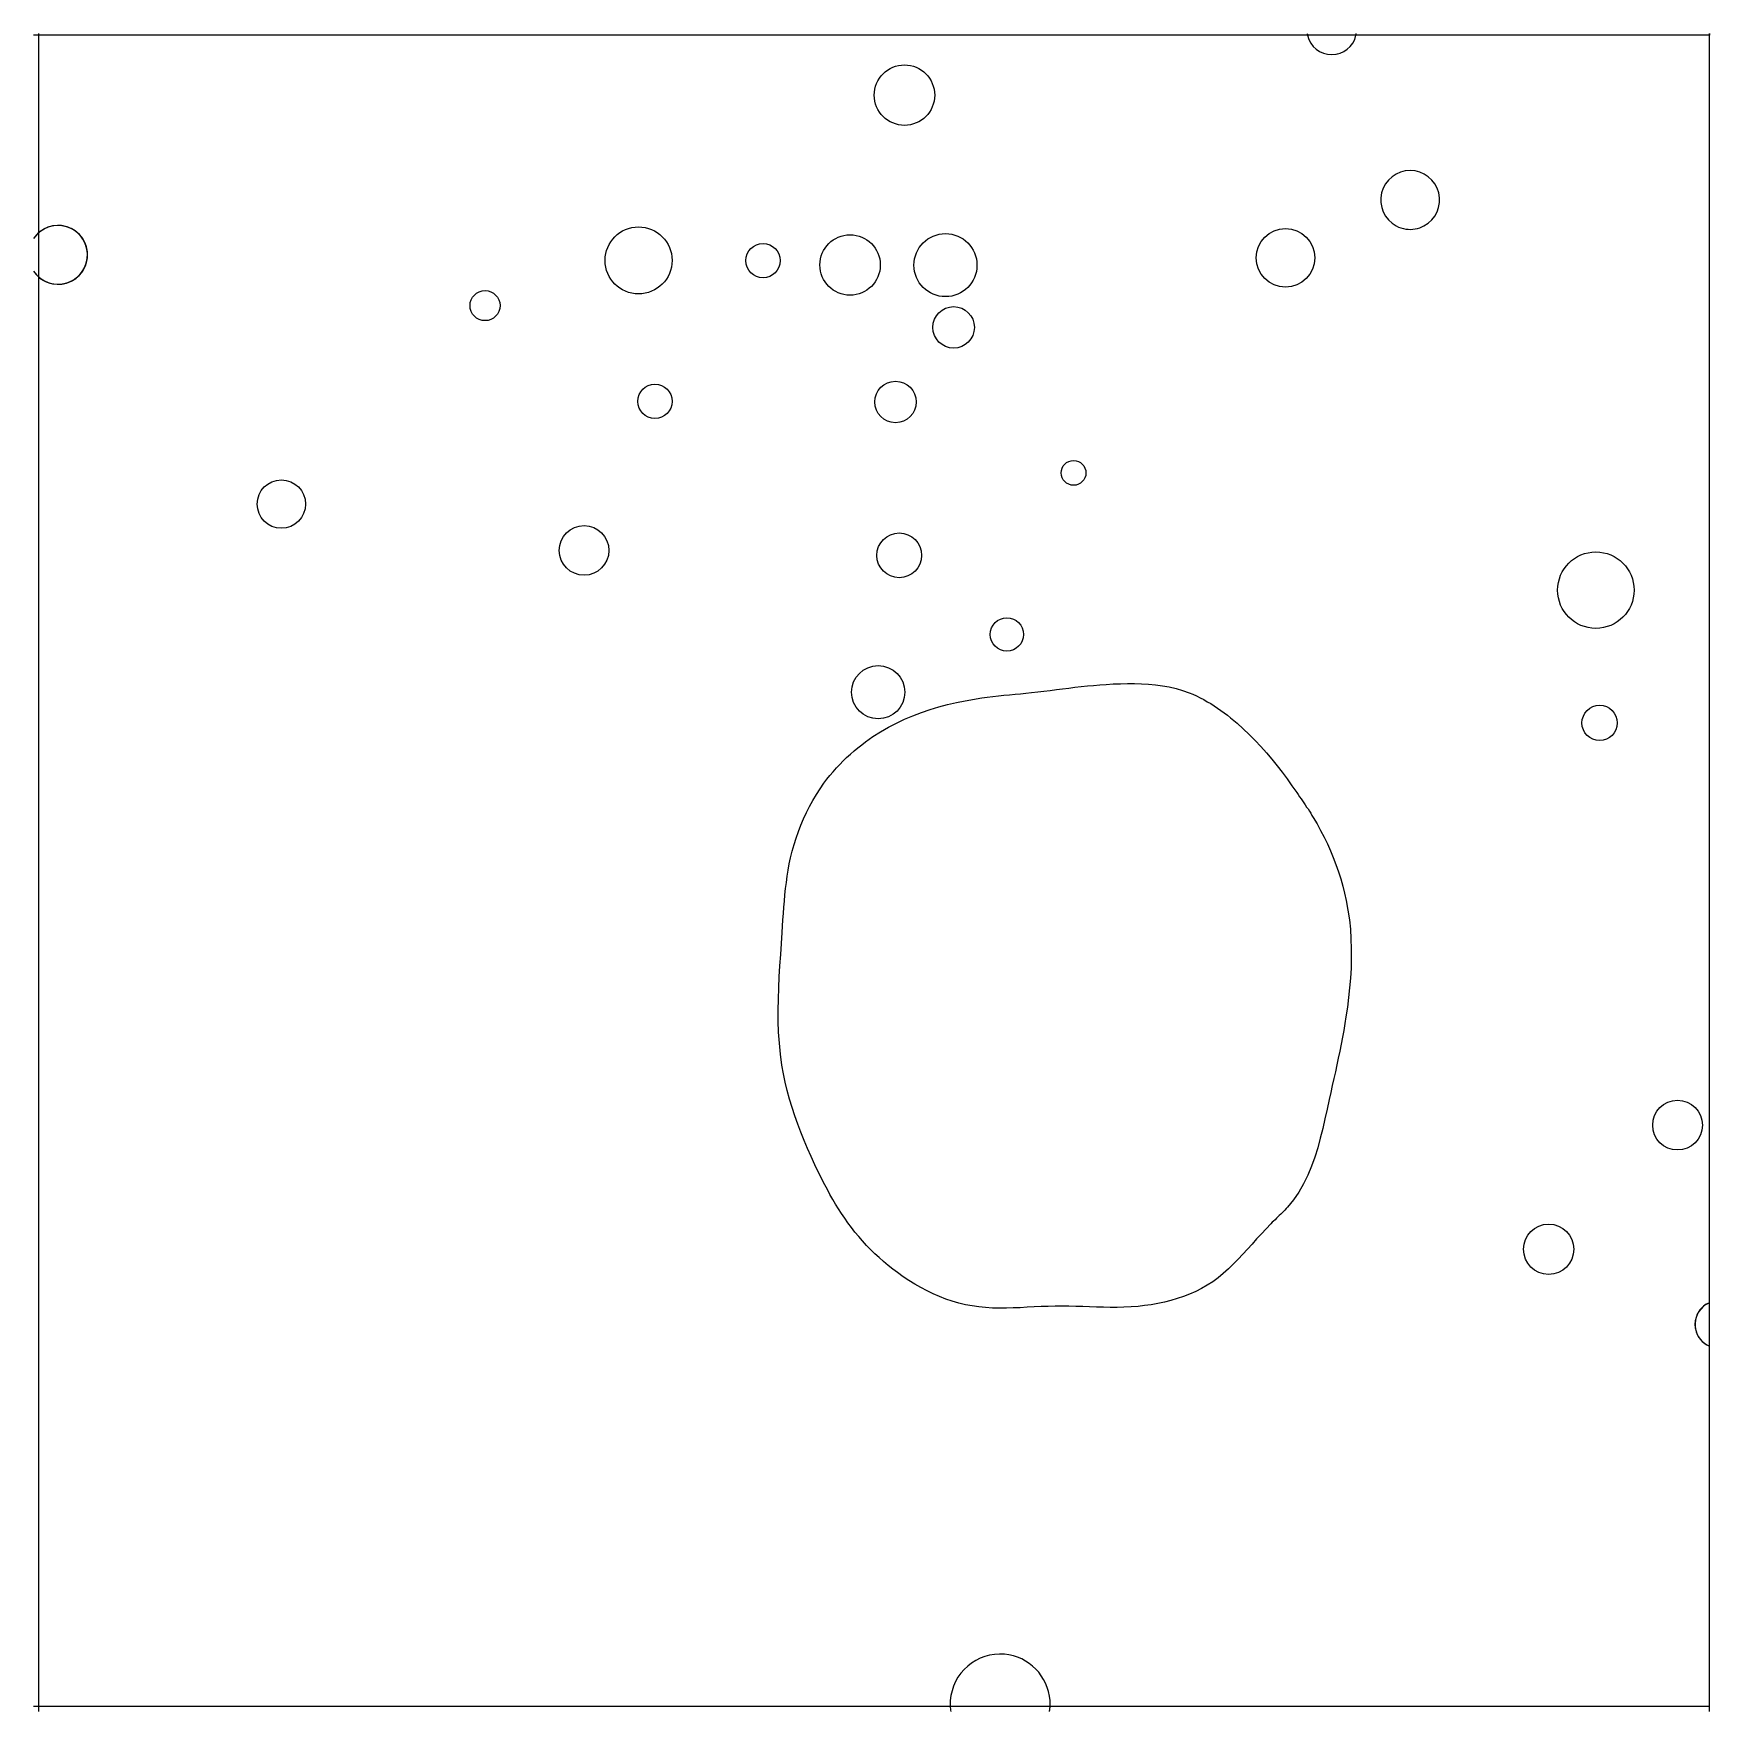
# Model space of a CAD drawing. Extents: x 2.05 to 3.08, y 0.54 to 1.57.
import ezdxf

# ---------------------------------------------------------------- set-up
doc = ezdxf.new("R2010")
doc.units = 0
for name, color, linetype in [('LAYER1', 7, 'CONTINUOUS'), ('LAYER10', 1, 'CONTINUOUS'), ('LAYER12', 5, 'CONTINUOUS')]:
    doc.layers.add(name, color=color, linetype=linetype)

msp = doc.modelspace()

# ---------------------------------------------------------------- linework, layer by layer
at = {"layer": 'LAYER1', "color": 7, "linetype": 'CONTINUOUS'}
for centre, radius in [((2.5824, 1.529), 0.0185), ((2.4196, 1.4278), 0.0205), ((2.5491, 1.425), 0.0185), ((2.6075, 1.4249), 0.0193), ((2.8157, 1.4294), 0.0179), ((2.4958, 1.4277), 0.0105), ((2.3256, 1.4001), 0.0092), ((2.6125, 1.3868), 0.0127), ((2.4296, 1.3415), 0.0105), ((2.5769, 1.3411), 0.0127), ((2.6859, 1.2977), 0.0076), ((2.2009, 1.2786), 0.0148), ((2.3862, 1.2502), 0.0152), ((2.5792, 1.2472), 0.0137), ((3.0057, 1.2259), 0.0234), ((2.6451, 1.1988), 0.0102), ((2.5663, 1.1634), 0.0163), ((3.008, 1.1446), 0.0108), ((3.0557, 0.8983), 0.0152), ((2.9768, 0.8223), 0.0154)]:
    msp.add_circle(centre, radius, dxfattribs=at)
for centre, radius, start, end in [((2.844, 1.569), 0.0152, -171.1204, -167.2899), ((2.844, 1.569), 0.0152, -171.1204, -167.2899), ((2.844, 1.569), 0.0152, -167.2895, -90.1524), ((2.844, 1.569), 0.0152, -167.2895, -12.7105), ((2.844, 1.569), 0.0152, -90.1525, -12.7104), ((2.844, 1.569), 0.0152, -12.7107, -8.8798), ((2.844, 1.569), 0.0152, -12.7107, -8.8798), ((2.892, 1.4648), 0.018, -61.9302, -118.0698), ((2.0642, 1.4312), 0.018, -81.738, 146.5479), ((2.0642, 1.4312), 0.018, -146.5478, 146.5478), ((2.0642, 1.4312), 0.018, -146.5478, 146.5478), ((2.0642, 1.4312), 0.018, -146.5478, 146.5478), ((2.0642, 1.4312), 0.018, -146.5478, 146.5478), ((2.0642, 1.4312), 0.018, -146.5478, 81.7388), ((2.0642, 1.4312), 0.018, 98.262, 146.5483), ((2.0642, 1.4312), 0.018, -81.738, 98.2621), ((2.892, 1.4648), 0.018, -118.0698, -98.2616), ((2.892, 1.4648), 0.018, -98.262, -61.9304), ((2.0642, 1.4312), 0.018, -146.5478, -81.7388), ((3.0808, 0.7763), 0.0144, 112.7108, -112.7108), ((3.0808, 0.7763), 0.0144, 112.7108, -112.7108), ((3.0808, 0.7763), 0.0144, 112.7108, -112.7108), ((3.0808, 0.7763), 0.0144, 134.8601, -112.7109), ((3.0808, 0.7763), 0.0144, 112.7108, 134.8603), ((2.641, 0.5438), 0.0306, 85.1095, 175.9527), ((2.641, 0.5438), 0.0306, 4.0473, 85.1096), ((2.641, 0.5438), 0.0306, 175.9527, -177.8136), ((2.641, 0.5438), 0.0306, -8.4463, 4.0473), ((2.641, 0.5438), 0.0306, -177.8136, -171.5537), ((2.641, 0.5438), 0.0306, -8.4463, -2.1864)]:
    msp.add_arc(centre, radius, start, end, dxfattribs=at)
at = {"layer": 'LAYER10', "color": 1, "linetype": 'CONTINUOUS'}
msp.add_lwpolyline([(2.8226, 1.1019), (2.8235, 1.1007), (2.8243, 1.0994), (2.8252, 1.0982), (2.8261, 1.0969), (2.8269, 1.0957), (2.8278, 1.0944), (2.8286, 1.0931), (2.8295, 1.0919), (2.8303, 1.0906), (2.8311, 1.0893), (2.8319, 1.088), (2.8327, 1.0867), (2.835, 1.0827), (2.8372, 1.0787), (2.8393, 1.0746), (2.8413, 1.0705), (2.8432, 1.0663), (2.8449, 1.0621), (2.8466, 1.0578), (2.8481, 1.0535), (2.8495, 1.0491), (2.8508, 1.0447), (2.8519, 1.0403), (2.8529, 1.0358), (2.8539, 1.03), (2.8548, 1.0241), (2.8554, 1.0182), (2.8557, 1.0123), (2.8559, 1.0063), (2.8559, 1.0003), (2.8558, 0.9944), (2.8554, 0.9884), (2.8549, 0.9824), (2.8543, 0.9765), (2.8536, 0.9706), (2.8527, 0.9647), (2.852, 0.9605), (2.8513, 0.9563), (2.8505, 0.9521), (2.8497, 0.9478), (2.8489, 0.9436), (2.848, 0.9394), (2.8471, 0.9352), (2.8462, 0.931), (2.8453, 0.9268), (2.8443, 0.9226), (2.8434, 0.9183), (2.8424, 0.914), (2.8412, 0.9081), (2.8398, 0.9021), (2.8385, 0.8962), (2.837, 0.8903), (2.8354, 0.8844), (2.8336, 0.8787), (2.8316, 0.8731), (2.8293, 0.8676), (2.8267, 0.8624), (2.8238, 0.8573), (2.8206, 0.8525), (2.8169, 0.848), (2.8161, 0.8472), (2.8153, 0.8463), (2.8145, 0.8454), (2.8136, 0.8446), (2.8128, 0.8438), (2.8119, 0.8429), (2.811, 0.8421), (2.8102, 0.8413), (2.8093, 0.8404), (2.8084, 0.8396), (2.8076, 0.8388), (2.8067, 0.8379), (2.8038, 0.8349), (2.8009, 0.8318), (2.798, 0.8287), (2.7952, 0.8255), (2.7924, 0.8224), (2.7895, 0.8192), (2.7867, 0.8162), (2.7837, 0.8132), (2.7807, 0.8103), (2.7776, 0.8075), (2.7744, 0.8049), (2.7711, 0.8024), (2.7678, 0.8003), (2.7643, 0.7983), (2.7607, 0.7965), (2.757, 0.7949), (2.7532, 0.7934), (2.7494, 0.7921), (2.7455, 0.7909), (2.7415, 0.7899), (2.7375, 0.789), (2.7335, 0.7883), (2.7294, 0.7878), (2.7254, 0.7873), (2.7211, 0.787), (2.7168, 0.7868), (2.7126, 0.7867), (2.7084, 0.7867), (2.7042, 0.7868), (2.6999, 0.7869), (2.6957, 0.787), (2.6915, 0.7872), (2.6873, 0.7873), (2.683, 0.7874), (2.6788, 0.7875), (2.6746, 0.7874), (2.6703, 0.7873), (2.6661, 0.7872), (2.6618, 0.787), (2.6575, 0.7868), (2.6533, 0.7865), (2.649, 0.7864), (2.6448, 0.7863), (2.6406, 0.7863), (2.6363, 0.7863), (2.6321, 0.7866), (2.628, 0.787), (2.6238, 0.7876), (2.6197, 0.7883), (2.6157, 0.7893), (2.6117, 0.7905), (2.6077, 0.7918), (2.6038, 0.7934), (2.6, 0.795), (2.5962, 0.7969), (2.5924, 0.7988), (2.5887, 0.8009), (2.5851, 0.8032), (2.5816, 0.8055), (2.5781, 0.808), (2.5752, 0.8102), (2.5724, 0.8124), (2.5696, 0.8148), (2.5669, 0.8172), (2.5643, 0.8196), (2.5617, 0.8221), (2.5592, 0.8247), (2.5568, 0.8274), (2.5544, 0.8301), (2.5521, 0.8328), (2.5499, 0.8356), (2.5477, 0.8385), (2.5458, 0.8413), (2.5439, 0.8441), (2.542, 0.847), (2.5402, 0.8499), (2.5385, 0.8528), (2.5368, 0.8558), (2.5352, 0.8588), (2.5336, 0.8618), (2.532, 0.8648), (2.5305, 0.8679), (2.529, 0.871), (2.5275, 0.8741), (2.5253, 0.879), (2.5231, 0.884), (2.521, 0.8889), (2.519, 0.8939), (2.5171, 0.899), (2.5153, 0.9041), (2.5136, 0.9092), (2.5121, 0.9143), (2.5106, 0.9195), (2.5094, 0.9246), (2.5083, 0.9298), (2.5074, 0.9351), (2.5064, 0.9417), (2.5058, 0.9484), (2.5053, 0.9552), (2.5051, 0.9619), (2.5051, 0.9687), (2.5052, 0.9755), (2.5054, 0.9823), (2.5057, 0.9891), (2.5061, 0.9959), (2.5066, 1.0027), (2.5071, 1.0095), (2.5075, 1.0163), (2.5078, 1.0202), (2.508, 1.024), (2.5083, 1.0279), (2.5086, 1.0317), (2.5089, 1.0355), (2.5092, 1.0393), (2.5096, 1.0432), (2.5101, 1.0469), (2.5106, 1.0507), (2.5112, 1.0545), (2.5119, 1.0583), (2.5127, 1.062), (2.5137, 1.0661), (2.5148, 1.0701), (2.5161, 1.0741), (2.5175, 1.0781), (2.519, 1.082), (2.5206, 1.0859), (2.5224, 1.0897), (2.5243, 1.0934), (2.5263, 1.0971), (2.5285, 1.1007), (2.5307, 1.1042), (2.5331, 1.1077), (2.5349, 1.1101), (2.5368, 1.1124), (2.5387, 1.1147), (2.5407, 1.117), (2.5428, 1.1192), (2.5449, 1.1213), (2.547, 1.1234), (2.5493, 1.1254), (2.5515, 1.1274), (2.5538, 1.1293), (2.5562, 1.1312), (2.5586, 1.133), (2.5631, 1.1362), (2.5678, 1.1391), (2.5726, 1.1419), (2.5775, 1.1444), (2.5825, 1.1468), (2.5876, 1.149), (2.5928, 1.151), (2.5981, 1.1528), (2.6034, 1.1544), (2.6088, 1.1559), (2.6142, 1.1571), (2.6196, 1.1582), (2.623, 1.1588), (2.6263, 1.1594), (2.6297, 1.1599), (2.6331, 1.1603), (2.6365, 1.1608), (2.6399, 1.1611), (2.6433, 1.1615), (2.6467, 1.1618), (2.6501, 1.1622), (2.6535, 1.1625), (2.6568, 1.1629), (2.6602, 1.1632), (2.664, 1.1637), (2.6678, 1.1641), (2.6716, 1.1645), (2.6754, 1.165), (2.6792, 1.1655), (2.683, 1.1659), (2.6868, 1.1664), (2.6906, 1.1668), (2.6944, 1.1672), (2.6982, 1.1676), (2.7021, 1.1679), (2.7059, 1.1682), (2.7102, 1.1685), (2.7146, 1.1686), (2.7189, 1.1687), (2.7232, 1.1687), (2.7276, 1.1686), (2.7319, 1.1683), (2.7361, 1.1679), (2.7404, 1.1673), (2.7445, 1.1666), (2.7487, 1.1656), (2.7527, 1.1644), (2.7567, 1.163), (2.759, 1.1621), (2.7612, 1.1611), (2.7634, 1.16), (2.7656, 1.1589), (2.7678, 1.1576), (2.7699, 1.1564), (2.772, 1.155), (2.7741, 1.1537), (2.7761, 1.1522), (2.7781, 1.1508), (2.7801, 1.1493), (2.782, 1.1477), (2.786, 1.1444), (2.7898, 1.141), (2.7935, 1.1375), (2.7971, 1.1338), (2.8006, 1.1301), (2.804, 1.1263), (2.8073, 1.1224), (2.8105, 1.1184), (2.8136, 1.1144), (2.8167, 1.1103), (2.8196, 1.1061), (2.8226, 1.1019)], dxfattribs=at)
at = {"layer": 'LAYER12', "color": 5, "linetype": 'CONTINUOUS'}
for points in [[(2.0668, 1.5657), (2.0492, 1.5657)], [(2.0522, 1.5667), (2.0522, 1.5657)], [(2.0522, 1.5657), (2.0522, 0.6773)], [(3.0752, 1.5657), (2.0668, 1.5657)], [(3.0752, 1.449), (3.0752, 1.5667)], [(3.0752, 1.5667), (3.0752, 1.5657)], [(3.0752, 1.5657), (3.0752, 1.5667)], [(3.0752, 1.5667), (3.0752, 1.5657)], [(3.0752, 1.5657), (3.0752, 1.5667)], [(3.0752, 1.5667), (3.0752, 1.5657)], [(3.0752, 0.6773), (3.0752, 1.449)], [(2.0522, 0.6773), (2.0522, 0.5459)], [(3.0752, 0.5459), (3.0752, 0.6773)], [(2.0522, 0.5459), (2.0522, 0.5459)], [(2.0522, 0.5459), (2.0522, 0.5459)], [(2.0522, 0.5459), (2.0522, 0.5426)], [(3.0752, 0.5459), (3.0752, 0.5459)], [(3.0752, 0.5459), (3.0752, 0.5459)], [(3.0752, 0.5426), (3.0752, 0.5459)], [(2.0492, 0.5426), (3.0752, 0.5426)], [(2.0522, 0.5426), (2.0522, 0.5393)], [(3.0752, 0.5393), (3.0752, 0.5426)]]:
    msp.add_lwpolyline(points, dxfattribs=at)

doc.saveas('drawing.dxf')
